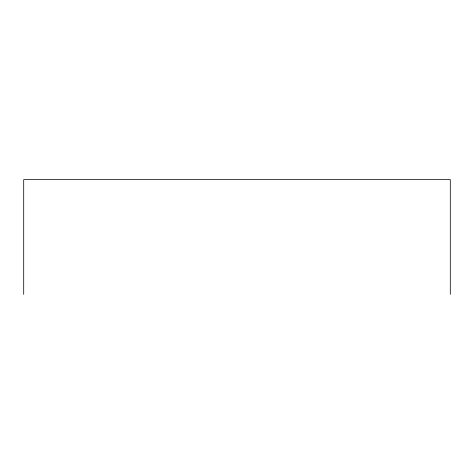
<?xml version="1.0" encoding="UTF-8"?>
<svg xmlns="http://www.w3.org/2000/svg" width="474" height="474" viewBox="0 0 474 474"><rect width="100%" height="100%" fill="white"/><g stroke="black" fill="none" stroke-linecap="round" stroke-linejoin="round"><path stroke-width="0.71" d="M450.3 294.39L450.3 179.61L23.7 179.61L23.7 294.39"/></g></svg>
